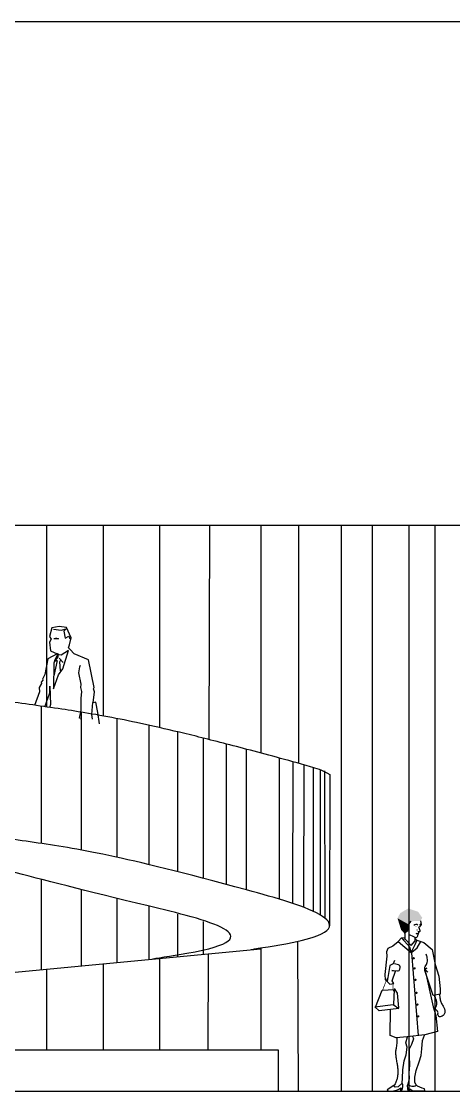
# Model space of a CAD drawing. Extents: x 115 to 1469, y 94 to 338.
# Drawn here: x 259.42 to 263.24, y 244.9 to 254.36 of the extents above; entities that cross this region are included whole.
import ezdxf

# ---------------------------------------------------------------- set-up
doc = ezdxf.new("R2010")
doc.units = 0
doc.layers.get('0').update_dxf_attribs({"linetype": 'CONTINUOUS'})
doc.layers.add('1', color=7, linetype='CONTINUOUS')
doc.layers.add('PAREDE', color=6, linetype='CONTINUOUS')

# ---------------------------------------------------------------- blocks, each defined once
blk = doc.blocks.new('G2PESS10')
for points in [[(0.0175, 1.5009), (-0.005, 1.4743), (-0.0092, 1.4178)], [(0.0716, 1.4256), (0.07, 1.4195)], [(0.1007, 1.504), (0.1065, 1.4734), (0.0945, 1.4514)], [(0.0542, 1.3448), (0.0703, 1.3346), (0.053, 1.2912), (0.0206, 1.2278), (0.0068, 1.2725), (-0.0655, 1.3534), (-0.0963, 1.3213), (0.022, 1.222), (0.08, 0.4916)], [(-0.0655, 1.3534), (-0.036, 1.3561)], [(-0.0525, 1.3388), (-0.036, 1.3462), (0.019, 1.2871), (0.0542, 1.3277), (0.0542, 1.3589)], [(-0.0085, 1.4152), (-0.0409, 1.3939)], [(-0.0379, 1.396), (-0.036, 1.3462)], [(0.0627, 1.3932), (0.0832, 1.3964)], [(0.0872, 1.4109), (0.0832, 1.3964), (0.081, 1.3925)], [(-0.0943, 1.3196), (-0.142, 1.2808), (-0.1878, 1.2595), (-0.1998, 1.2309), (-0.1951, 1.1932), (-0.2144, 1.0294), (-0.2091, 0.9842), (-0.1921, 0.9737)], [(0.0261, 1.2293), (0.0725, 1.2649), (0.1064, 1.3218)], [(0.1675, 1.0521), (0.1394, 1.079), (0.1583, 1.0855), (0.1394, 1.079), (0.2127, 0.7436), (0.2381, 0.6676), (0.253, 0.5269), (0.1418, 0.4989), (-0.0148, 0.4806), (-0.1118, 0.4711), (-0.165, 0.4904), (-0.1643, 0.7242)], [(-0.2951, 0.7423), (-0.2363, 0.8913), (-0.1295, 0.899), (-0.1362, 0.7669)], [(-0.1297, 0.9078), (-0.1056, 0.8644), (-0.0919, 0.7369)], [(-0.1059, 0.4777), (-0.1065, 0.4495), (-0.1073, 0.4343), (-0.1084, 0.4206), (-0.1098, 0.4083), (-0.1113, 0.3971), (-0.1129, 0.387), (-0.1144, 0.3778), (-0.1158, 0.3694), (-0.1168, 0.3615), (-0.1176, 0.354), (-0.1182, 0.3469), (-0.1184, 0.3398), (-0.1183, 0.3327), (-0.118, 0.3254), (-0.1174, 0.3177), (-0.1165, 0.3095), (-0.1153, 0.3007), (-0.1139, 0.2913), (-0.1123, 0.2816), (-0.1106, 0.2716), (-0.1088, 0.2614), (-0.1071, 0.2514), (-0.1054, 0.2415), (-0.1039, 0.2319), (-0.1025, 0.2228), (-0.1013, 0.2141), (-0.1003, 0.2058), (-0.0995, 0.1978), (-0.0989, 0.1901), (-0.0985, 0.1825), (-0.0982, 0.1751), (-0.0981, 0.1678), (-0.0982, 0.1605), (-0.0985, 0.1532), (-0.099, 0.146), (-0.0998, 0.1387), (-0.1007, 0.1315), (-0.1019, 0.1242), (-0.1034, 0.1169), (-0.1051, 0.1095), (-0.1071, 0.1021), (-0.1094, 0.0946), (-0.1121, 0.0871), (-0.1152, 0.0795), (-0.1187, 0.0719), (-0.1227, 0.0642), (-0.1272, 0.0566), (-0.1323, 0.0489)], [(-0.0591, 0.0711), (-0.0962, 0.0393)]]:
    blk.add_lwpolyline(points)
for points in [[(0.0773, 1.4109), (0.0949, 1.4109, 0.417271), (0.0979, 1.4168), (0.0861, 1.452)], [(-0.0031, 1.3861), (0.046, 1.3619), (0.0568, 1.3582), (0.0626, 1.3582), (0.0671, 1.3587), (0.0706, 1.3599), (0.0733, 1.3623), (0.0756, 1.3662), (0.0778, 1.3721), (0.0803, 1.3855), (0.081, 1.3883), (0.0627, 1.3932, 0.087351), (0.081, 1.3925), (0.081, 1.3883)], [(0.0703, 1.3346), (0.1324, 1.3135), (0.2059, 1.2504), (0.233, 1.12), (0.2628, 1.0164), (0.2752, 0.9032), (0.2763, 0.8557), (0.213, 0.8458), (0.146, 1.0489, -0.101155), (0.1394, 1.079, -0.153475), (0.1485, 1.1093, 0.119346), (0.1626, 1.147, 0.075102), (0.1618, 1.1763, 0.060308), (0.151, 1.211)], [(-0.127, 1.1553), (-0.1384, 1.126), (-0.1696, 1.109), (-0.1931, 0.968), (-0.1687, 0.9451), (-0.135, 0.9507), (-0.1489, 0.9752), (-0.1186, 1.059), (-0.151, 1.0661), (-0.1013, 1.062, 0.383339), (-0.08, 1.0781), (-0.0774, 1.0921, 0.395988), (-0.092, 1.1153), (-0.1273, 1.1243)], [(0.2701, 0.8547, 0.041442), (0.2746, 0.8143, 0.050757), (0.2842, 0.7825, 0.061563), (0.3021, 0.7511, -0.079402), (0.3152, 0.7262, -0.119683), (0.3175, 0.6991, -0.122458), (0.3073, 0.6745, -0.212397), (0.2765, 0.6572, -0.345085), (0.2568, 0.6697, -0.155305), (0.2565, 0.6837, 0.150925), (0.2562, 0.6981, 0.161366), (0.2443, 0.7142, -0.201497), (0.2356, 0.7279, -0.163244), (0.2379, 0.7418, 0.091432), (0.2452, 0.7653, 0.094266), (0.2424, 0.8051, 0.093846), (0.2224, 0.8472)], [(-0.0962, 0.0393), (-0.1215, 0.0357), (-0.1323, 0.0489), (-0.1925, 0.0104), (-0.181, 0, 0.182611), (-0.0712, 0.0297), (-0.0752, 0.0045), (-0.0632, 0.0091, 0.23869), (-0.0591, 0.0711), (-0.0572, 0.1138), (-0.053, 0.1879), (-0.0438, 0.2693), (-0.0238, 0.3196), (-0.0156, 0.388), (-0.0269, 0.4258), (-0.0116, 0.479)], [(0.0314, 0.486), (0.041, 0.4613), (0.0219, 0.413), (0.003, 0.3701), (0.0009, 0.3088), (0.0043, 0.231), (0.0001, 0.1618), (0.0028, 0.112), (-0.0087, 0.0628), (-0.0155, 0.0467), (-0.01, 0.0012), (0.0063, 0.0024), (0.008, 0.0199), (0.0337, 0.0041), (0.1401, 0.007), (0.136, 0.0193, -0.114162), (0.0595, 0.0576), (0.0508, 0.0805), (0.0531, 0.1229), (0.0631, 0.1828), (0.0903, 0.2604), (0.1074, 0.3136), (0.1151, 0.3734), (0.1202, 0.4462), (0.1361, 0.4951)]]:
    blk.add_lwpolyline(points, format="xyb")
at = {"const_width": 0.01}
for points in [[(0.0374, 1.1741, 1), (0.0474, 1.1741, 1)], [(0.0445, 1.0845, 1), (0.0545, 1.0845, 1)], [(0.0525, 0.9835, 1), (0.0625, 0.9835, 1)], [(0.0617, 0.8684, 1), (0.0717, 0.8684, 1)], [(0.0699, 0.765, 1), (0.0799, 0.765, 1)], [(0.0781, 0.6612, 1), (0.0881, 0.6612, 1)]]:
    blk.add_lwpolyline(points, format="xyb", close=True, dxfattribs=at)
at = {"const_width": 0.00619}
for points in [[(-0.2364, 0.8838), (-0.1918, 0.999)], [(-0.1389, 0.8825), (-0.1442, 0.9844)]]:
    blk.add_lwpolyline(points, dxfattribs=at)
blk.add_lwpolyline([(-0.1404, 0.7648), (-0.0891, 0.7315), (-0.2633, 0.7098), (-0.3007, 0.7458)], close=True)
for centre, radius, start, end in [((0.0619, 1.4504), 0.0223, 46.4568, 143.93206), ((0.1046, 1.4529), 0.0198, 85.60129, 122.47119), ((0.0318, 0.0936), 0.0509, 215.74341, 307.48297)]:
    blk.add_arc(centre, radius, start, end)
for points in [[(-0.0069, 1.6138), (0.0804, 1.5855), (-0.077, 1.5727), (0.1179, 1.5313)], [(0.0175, 1.5009), (-0.077, 1.5727), (-0.005, 1.4743), (-0.1011, 1.5278)], [(-0.005, 1.4743), (-0.1011, 1.5278), (-0.0085, 1.4152), (-0.07, 1.4255)], [(-0.077, 1.5727), (0.1179, 1.5313), (0.0175, 1.5009), (0.1015, 1.5042)], [(-0.0085, 1.4152), (-0.07, 1.4255), (-0.0409, 1.3939)], [(0.056, 1.4575), (0.0697, 1.4559), (0.0606, 1.4514)], [(0.0904, 1.458), (0.0934, 1.4504), (0.0934, 1.4595)]]:
    blk.add_solid(points)

msp = doc.modelspace()

# ---------------------------------------------------------------- linework, layer by layer
for p, q in [((259.6873, 248.9992), (259.6659, 248.9239)), ((259.6659, 248.9239), (259.6797, 248.9009)), ((259.753, 249.011), (259.6873, 248.9992)), ((259.7032, 248.9868), (259.77, 248.978)), ((259.8167, 249.0024), (259.753, 249.011)), ((259.77, 248.978), (259.8145, 248.9914)), ((259.8145, 248.9914), (259.7945, 248.9691)), ((259.7945, 248.9691), (259.8034, 248.9089)), ((259.8034, 248.9089), (259.8368, 248.9246)), ((259.8579, 248.9117), (259.8167, 249.0024)), ((259.8368, 248.9246), (259.8458, 248.9024)), ((259.6797, 248.9009), (259.6662, 248.8718)), ((259.6662, 248.8718), (259.6755, 248.7965)), ((259.7464, 248.9024), (259.7038, 248.9013)), ((259.7206, 248.9126), (259.7464, 248.9024)), ((259.8329, 248.8237), (259.8431, 248.849)), ((259.8431, 248.849), (259.8579, 248.9117)), ((259.735, 248.7689), (259.6531, 248.7253)), ((259.6755, 248.7965), (259.735, 248.7689)), ((259.7402, 248.7439), (259.7127, 248.7054)), ((259.7372, 248.7644), (259.7139, 248.7175)), ((259.7374, 248.7708), (259.7402, 248.7439)), ((259.7483, 248.7598), (259.7374, 248.7708)), ((259.7709, 248.7582), (259.7483, 248.7598)), ((259.8331, 248.7997), (259.7709, 248.7582)), ((259.7847, 248.6377), (259.8331, 248.7997)), ((259.849, 248.8087), (259.8329, 248.8237)), ((259.8831, 248.7711), (259.849, 248.8087)), ((260.0103, 248.717), (259.8831, 248.7711)), ((259.6531, 248.7253), (259.626, 248.5866)), ((259.7033, 248.6885), (259.7013, 248.4616)), ((259.7139, 248.7175), (259.7033, 248.6885)), ((259.7348, 248.7116), (259.7038, 248.5745)), ((259.7127, 248.7054), (259.7348, 248.7116)), ((259.7471, 248.583), (259.7847, 248.6377)), ((259.9269, 248.6021), (259.9337, 248.6557)), ((259.9337, 248.6557), (259.9418, 248.6713)), ((260.0614, 248.4735), (260.0103, 248.717)), ((259.626, 248.5866), (259.6044, 248.5457)), ((259.6044, 248.5457), (259.6082, 248.5387)), ((259.7013, 248.4616), (259.7471, 248.583)), ((259.9459, 248.5009), (259.9269, 248.6021)), ((259.595, 248.5091), (259.5741, 248.4728)), ((259.5741, 248.4728), (259.5771, 248.4357)), ((259.6082, 248.5387), (259.5925, 248.52)), ((259.5925, 248.52), (259.595, 248.5091)), ((259.6689, 248.484), (259.6758, 248.3231)), ((259.6703, 248.4257), (259.6689, 248.484)), ((259.9448, 248.4711), (259.9459, 248.5009)), ((259.9521, 248.4382), (259.9448, 248.4711)), ((260.0557, 248.4601), (260.0614, 248.4735)), ((260.065, 248.4328), (260.0557, 248.4601)), ((259.5771, 248.4357), (259.5331, 248.3143)), ((259.6264, 248.3029), (259.6703, 248.4257)), ((259.9453, 248.3768), (259.9521, 248.4382)), ((259.9465, 248.2716), (259.9453, 248.3768)), ((260.0517, 248.3364), (260.065, 248.4328)), ((259.6758, 248.3231), (259.6652, 248.2928)), ((259.932, 248.2008), (259.9465, 248.2716)), ((260.0469, 248.3407), (260.0363, 248.2348)), ((260.075, 248.3416), (260.0517, 248.3364)), ((260.0939, 248.2516), (260.075, 248.3416)), ((259.9496, 248.1992), (259.932, 248.2008)), ((259.9471, 248.1874), (259.9496, 248.1992)), ((260.0363, 248.2348), (260.0422, 248.1928)), ((260.1084, 248.1511), (260.0939, 248.2516))]:
    msp.add_line(p, q)
msp.add_lwpolyline([(259.7648, 248.621), (259.7588, 248.7004), (259.766, 248.718), (259.7528, 248.7322), (259.7885, 248.692)])
at = {"layer": '1', "color": 1}
msp.add_line((252.6595, 249.9067), (263.6606, 249.9067), dxfattribs=at)
at = {"layer": '1', "color": 253}
for p, q in [((259.6408, 249.9067), (259.6408, 248.3007)), ((260.1422, 249.9067), (260.1422, 248.2209)), ((260.6385, 249.9067), (260.6385, 248.1184)), ((261.0816, 249.9067), (261.075, 248.0133)), ((261.5358, 249.9067), (261.5358, 247.8933)), ((261.8661, 249.9067), (261.8661, 247.8034)), ((262.2457, 249.9067), (262.2457, 244.9067)), ((262.5199, 249.9067), (262.5199, 244.9067)), ((262.8438, 249.9067), (262.8438, 244.9067)), ((263.0716, 249.9067), (263.0716, 244.9067)), ((262.5199, 249.742), (262.5199, 244.9067)), ((262.8438, 249.342), (262.8438, 244.9067)), ((263.0716, 248.942), (263.0716, 244.9067)), ((259.594, 248.3074), (259.594, 247.0947)), ((259.9471, 248.2544), (259.9471, 247.0367)), ((260.2628, 248.1982), (260.2628, 246.9728)), ((260.5456, 248.1393), (260.5456, 246.9078)), ((260.7988, 248.081), (260.7988, 246.8453)), ((261.0253, 248.0257), (261.0253, 246.7871)), ((261.2271, 247.9745), (261.2271, 246.7337)), ((261.4059, 247.9278), (261.4059, 246.6854)), ((261.6951, 247.8503), (261.6951, 246.6016)), ((261.8171, 247.817), (261.8142, 246.5657)), ((261.9156, 247.7894), (261.9129, 246.5306)), ((261.9959, 247.7661), (261.9959, 246.4912)), ((262.0584, 247.7474), (262.0584, 246.4582)), ((262.0977, 247.7353), (262.1002, 246.4362)), ((259.594, 246.7777), (259.594, 245.9805)), ((259.9471, 246.6877), (259.9471, 246.0141)), ((260.2628, 246.6093), (260.2628, 246.0442)), ((260.5456, 246.5407), (260.5456, 246.0711)), ((260.7988, 246.4703), (260.7988, 246.0952)), ((261.0253, 246.4043), (261.0253, 246.1168)), ((261.8589, 246.2293), (261.8647, 244.9067)), ((260.6385, 246.0856), (260.6385, 245.2694)), ((261.0684, 246.1209), (261.0655, 245.2694)), ((261.5358, 246.1726), (261.5358, 245.2694)), ((260.1422, 246.0327), (260.1422, 245.2694)), ((259.6408, 245.9849), (259.6408, 245.2694))]:
    msp.add_line(p, q, dxfattribs=at)
at = {"layer": '1', "color": 5}
for p, q in [((262.1438, 247.7046), (262.1426, 246.3668)), ((252.6595, 245.32), (261.5358, 246.1654))]:
    msp.add_line(p, q, dxfattribs=at)
at = {"layer": '1', "color": 6}
msp.add_line((220.6287, 244.9067), (286.3398, 244.9067), dxfattribs=at)
at = {"layer": '1', "color": 0}
msp.add_lwpolyline([(255.0103, 244.9067), (261.691, 244.9067), (261.691, 245.2694), (255.0103, 245.2694)], close=True, dxfattribs=at)
at = {"layer": '1', "color": 5}
for points, knots in [([(262.1486, 247.7019), (262.0746, 247.7427), (262.0242, 247.7578), (261.8661, 247.804), (261.7656, 247.8312), (261.5818, 247.881), (261.4946, 247.9044), (261.246, 247.97), (261.0973, 248.0081), (260.6926, 248.108), (260.4768, 248.1559), (260.0874, 248.233), (259.9206, 248.2594), (259.688, 248.2939), (259.6058, 248.3058), (259.4326, 248.3303), (259.3446, 248.3424), (259.1155, 248.372), (258.9735, 248.3879), (258.7058, 248.4145), (258.5779, 248.4256), (258.3277, 248.4469), (258.2025, 248.4573), (257.8254, 248.4875), (257.572, 248.5067), (256.7969, 248.5622), (256.2603, 248.5968), (254.822, 248.6854), (253.8676, 248.7407), (252.7328, 248.8102)], [4.084825, 4.084825, 4.084825, 4.084825, 4.124981, 4.124981, 4.213272, 4.213272, 4.301563, 4.301563, 4.478146, 4.478146, 4.83131, 4.83131, 5.220657, 5.220657, 5.458053, 5.458053, 5.695449, 5.695449, 6.070274, 6.070274, 6.445098, 6.445098, 6.819923, 6.819923, 7.569572, 7.569572, 9.068871, 9.068871, 11.275991, 11.275991, 11.275991, 11.275991]), ([(261.4496, 246.1572), (261.4507, 246.1611), (262.6827, 246.3275), (260.4485, 246.9657), (259.7296, 247.0763), (258.9438, 247.1883), (257.5562, 247.3129), (256.3276, 247.3916), (252.6595, 247.8058)], [3.628079, 3.628079, 3.628079, 3.628079, 3.707255, 4.197386, 5.286461, 5.820726, 6.419178, 9.523557, 9.523557, 9.523557, 9.523557]), ([(260.5756, 246.0739), (260.5767, 246.0779), (261.8087, 246.2443), (259.5801, 246.759), (258.8556, 246.9931), (258.0698, 247.1051), (256.7015, 247.2279), (255.4928, 247.3058), (252.6595, 247.7198)], [3.628079, 3.628079, 3.628079, 3.628079, 3.707255, 4.197386, 5.286461, 5.820726, 6.419178, 9.464512, 9.464512, 9.464512, 9.464512])]:
    msp.add_open_spline(points, degree=3, knots=knots, dxfattribs=at)
at = {"layer": 'PAREDE'}
msp.add_line((252.6595, 254.3567), (274.975, 254.3567), dxfattribs=at)

# ---------------------------------------------------------------- block references
at = {"layer": '1', "color": 21}
msp.add_blockref('G2PESS10', (262.8438, 244.9067), dxfattribs=at)

doc.saveas('drawing.dxf')
